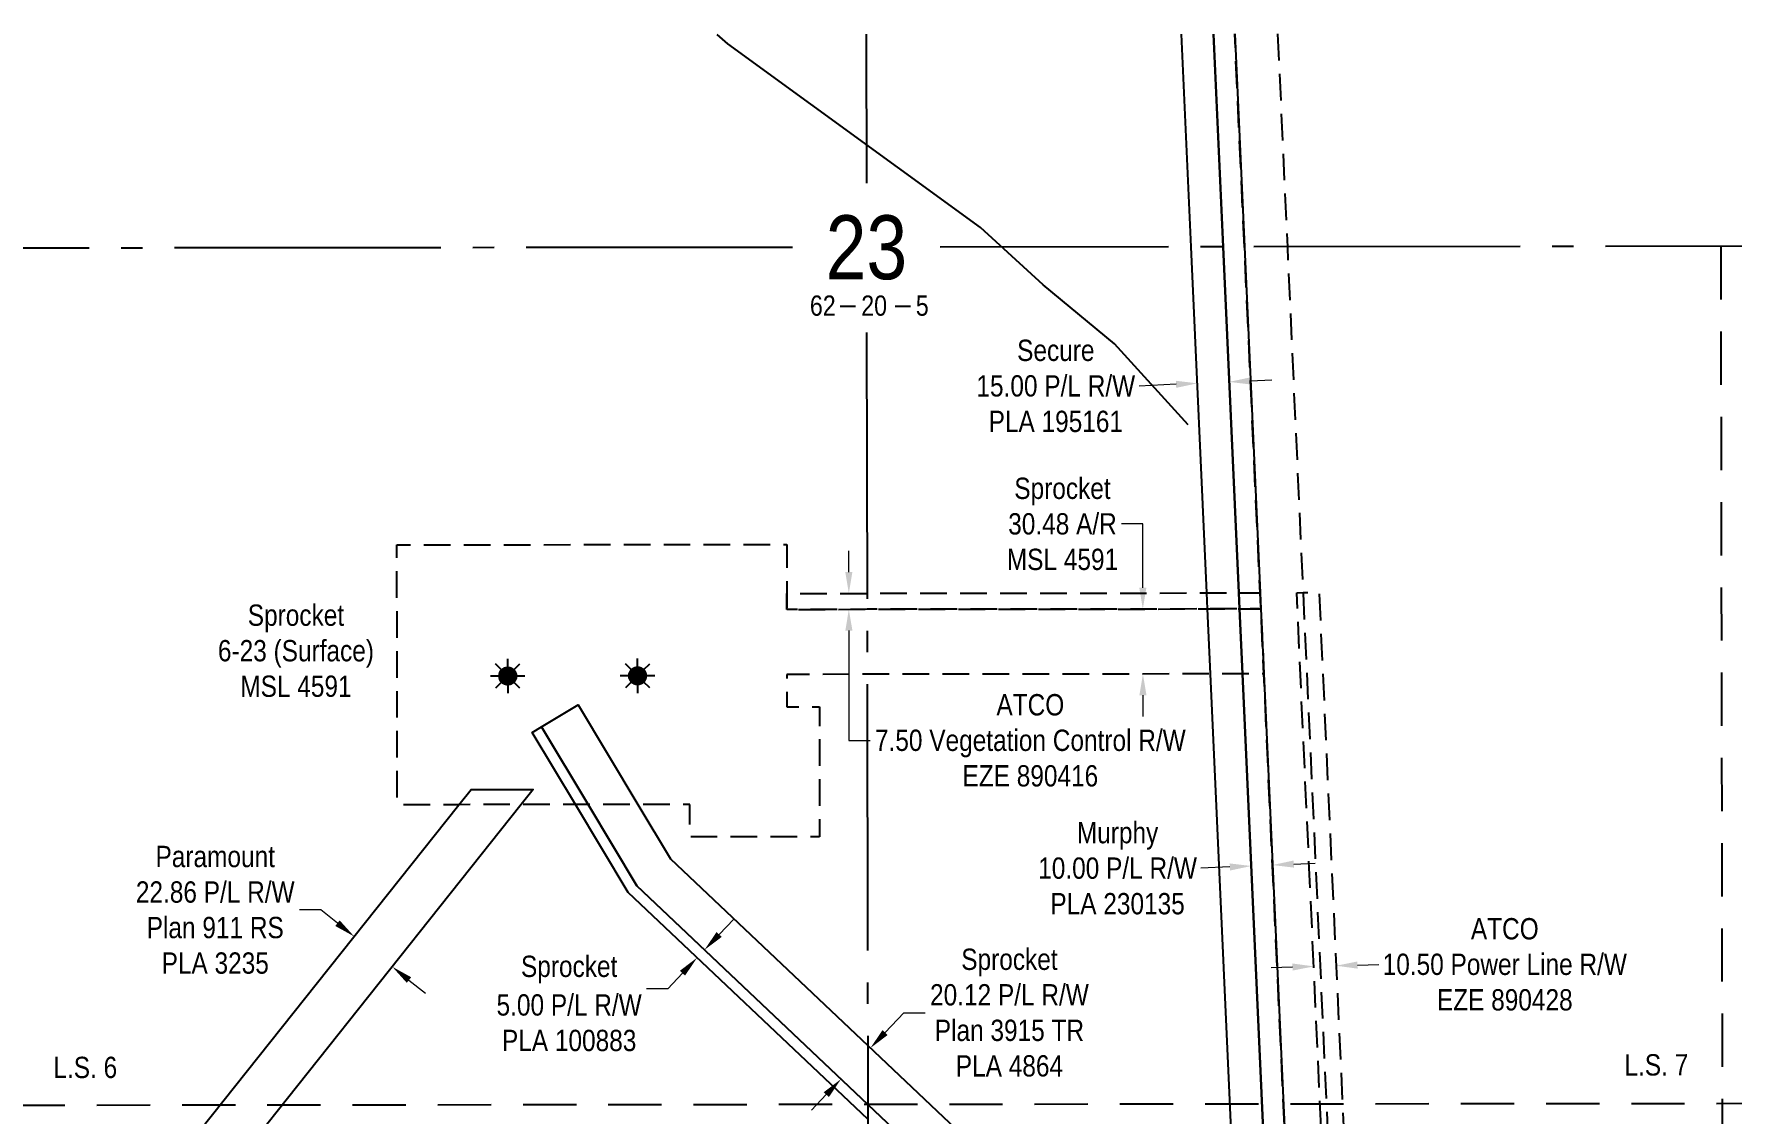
# Model space of a CAD drawing. Extents: x 506297 to 510567, y 6023715 to 6027460.
# Drawn here: x 506828 to 507624, y 6025141 to 6025648 of the extents above; entities that cross this region are included whole.
import ezdxf
from ezdxf.enums import TextEntityAlignment as Align

# ---------------------------------------------------------------- set-up
doc = ezdxf.new("R2010")
doc.units = 0
doc.header["$LTSCALE"] = 5
doc.header["$PDMODE"] = 34
doc.header["$PDSIZE"] = 0.05
for name, pattern in [('foc-ACCESSROAD', [3.75, 2.5, -1.25]), ('foc-FLOWLINE', [3.75, 2.5, -1.25]), ('foc-LSD', [8, 5, -3]), ('foc-QUARTERLINE', [33, 25, -3, 2, -3])]:
    doc.linetypes.add(name, pattern=pattern)
doc.layers.get('Defpoints').update_dxf_attribs({"color": 9})
for name, color, linetype in [('10', 1, 'Continuous'), ('9', 3, 'Continuous'), ('F-AR', 190, 'foc-ACCESSROAD'), ('F-EZE', 190, 'foc-FLOWLINE'), ('F-RW', 190, 'Continuous'), ('F-WS', 190, 'foc-ACCESSROAD'), ('F-WS-S', 190, 'Continuous'), ('L-QSEC', 8, 'foc-QUARTERLINE'), ('L-SECLBL', 7, 'Continuous'), ('L-SECQ', 8, 'foc-QUARTERLINE'), ('L-SECTION-LSD', 7, 'foc-LSD'), ('T-CREEK', 160, 'Continuous')]:
    doc.layers.add(name, color=color, linetype=linetype)
for name, color, linetype, lineweight in [('F-AR-T', 190, 'Continuous', 9), ('F-EZE-T', 190, 'Continuous', 9), ('F-RW-T', 190, 'Continuous', 9), ('F-WS-T', 190, 'Continuous', 9)]:
    doc.layers.add(name, color=color, linetype=linetype, lineweight=lineweight)
doc.styles.add('100L', font='ARIALN.TTF', dxfattribs={"height": 11})
doc.styles.add('80CG', font='ARIALN.TTF', dxfattribs={"height": 10})
doc.styles.add('80L', font='ARIALN.TTF', dxfattribs={"height": 10})
doc.styles.add('foc-LtypeFont', font='ARIALN.TTF', dxfattribs={"height": 7.35})
doc.styles.add('SIMPLEX', font='ARIALN.TTF')
doc.linetypes.add('foc-TOPO-flowdirection-NOLINE', pattern='A,0,[">",foc-LtypeFont,S=0.3,R=0,X=0,Y=-0.945],-20,[">",foc-LtypeFont,S=0.3,R=0,X=0,Y=-0.945],0', length=20)
doc.dimstyles.new('Compass 5 000', dxfattribs={"dimscale": 5, "dimtxt": 9, "dimasz": 2, "dimexe": 0.2, "dimexo": 0.0625, "dimgap": 0.5, "dimtad": 0, "dimtih": 1, "dimtoh": 1, "dimzin": 0, "dimdsep": 46, "dimtxsty": '80CG', "dimcen": 0.1, "dimse1": 1, "dimse2": 1, "dimclrd": 256, "dimclrt": 256, "dimaunit": 1, "dimadec": 4, "dimazin": 0, "dimtfac": 0.06, "dimtofl": 0, "dimtmove": 0, "dimatfit": 1, "dimfxl": 0.2, "dimtolj": 1, "dimtzin": 0, "dimlwd": -1, "dimarcsym": 0})

# ---------------------------------------------------------------- blocks, each defined once
blk = doc.blocks.new('L-SECLBL')
at = {"layer": '9', "color": 7}
for p, q in [((-5.08, -27.83), (-12.29, -27.83)), ((20.7, -27.83), (13.5, -27.83))]:
    blk.add_line(p, q, dxfattribs=at)
at = {"layer": '10', "color": 2, "style": 'SIMPLEX'}
blk.add_attdef('SEC', text='', height=30, dxfattribs=at).set_placement((0, 0), align=Align.MIDDLE)
at = {"layer": '10', "color": 5, "style": '80L'}
blk.add_attdef('TWP', text='', height=9.5, dxfattribs=at).set_placement((-14.43, -27.37), align=Align.MIDDLE_RIGHT)
blk.add_attdef('RGE', text='', height=9.5, dxfattribs=at).set_placement((3.62, -27.37), align=Align.MIDDLE_CENTER)
blk.add_attdef('MER', text='', height=9.5, dxfattribs=at).set_placement((23.17, -27.37), align=Align.MIDDLE_LEFT)
blk = doc.blocks.new('*D647')
at = {"layer": 'Defpoints', "color": 0, "transparency": 16777216}
for p in [(507210.23, 6025385.28), (507291.98, 6025385.37), (507291.98, 6025377.87)]:
    blk.add_point(p, dxfattribs=at)
at = {"layer": 'F-EZE-T', "transparency": 16777216}
for p, q in [((507210.22, 6025395.28), (507210.21, 6025405.28)), ((507210.25, 6025367.78), (507210.31, 6025316.27)), ((507210.31, 6025316.27), (507220.31, 6025316.27))]:
    blk.add_line(p, q, dxfattribs=at)
for points in [[(507211.89, 6025395.29), (507208.56, 6025395.28), (507210.23, 6025385.28)], [(507211.92, 6025367.78), (507208.59, 6025367.78), (507210.24, 6025377.78)]]:
    blk.add_solid(points, dxfattribs=at)
at = {"layer": 'F-EZE-T', "transparency": 16777216, "insert": (507295.4, 6025316.27), "char_height": 10, "attachment_point": 5, "style": '80CG'}
blk.add_mtext('\\A1;ATCO\\P7.50 Vegetation Control R/W\\PEZE 890416', dxfattribs=at)
blk = doc.blocks.new('*D648')
at = {"layer": 'Defpoints', "color": 0, "transparency": 16777216}
for p in [(507438.88, 6025210.57), (507439.81, 6024831.38), (507450.31, 6024831.69)]:
    blk.add_point(p, dxfattribs=at)
at = {"layer": 'F-EZE-T', "transparency": 16777216}
for p, q in [((507418.39, 6025209.95), (507408.39, 6025209.65)), ((507448.88, 6025210.87), (507458.87, 6025211.17))]:
    blk.add_line(p, q, dxfattribs=at)
for points in [[(507418.34, 6025211.62), (507418.44, 6025208.29), (507428.39, 6025210.25)], [(507448.83, 6025212.54), (507448.93, 6025209.2), (507438.88, 6025210.57)]]:
    blk.add_solid(points, dxfattribs=at)
at = {"layer": 'F-EZE-T', "transparency": 16777216, "insert": (507518.01, 6025211.17), "char_height": 10, "attachment_point": 5, "style": '80CG'}
blk.add_mtext('\\A1;ATCO\\P10.50 Power Line R/W\\PEZE 890428', dxfattribs=at)
blk = doc.blocks.new('*D663')
at = {"layer": 'Defpoints', "color": 0, "transparency": 16777216}
for p in [(507348.18, 6025377.93), (507349.7, 6025377.93), (507349.73, 6025347.44)]:
    blk.add_point(p, dxfattribs=at)
at = {"layer": 'F-AR-T', "transparency": 16777216}
for p, q in [((507348.14, 6025417.83), (507338.14, 6025417.83)), ((507348.17, 6025387.93), (507348.14, 6025417.83)), ((507348.23, 6025337.44), (507348.24, 6025327.44))]:
    blk.add_line(p, q, dxfattribs=at)
for points in [[(507349.84, 6025387.93), (507346.51, 6025387.92), (507348.18, 6025377.93)], [(507349.89, 6025337.44), (507346.56, 6025337.44), (507348.22, 6025347.44)]]:
    blk.add_solid(points, dxfattribs=at)
at = {"layer": 'F-AR-T', "transparency": 16777216, "insert": (507310.48, 6025417.83), "char_height": 10, "attachment_point": 5, "style": '80CG'}
blk.add_mtext('\\A1;Sprocket\\P30.48 A/R\\PMSL 4591', dxfattribs=at)
blk = doc.blocks.new('*D667')
at = {"layer": 'Defpoints', "color": 0, "transparency": 16777216}
for p in [(506975.11, 6025220.5), (506978.14, 6025224.3), (506993, 6025206.28)]:
    blk.add_point(p, dxfattribs=at)
at = {"layer": 'F-RW-T', "transparency": 16777216}
for p, q in [((506962.48, 6025236.75), (506952.48, 6025236.75)), ((506970.31, 6025230.53), (506962.48, 6025236.75)), ((507003.85, 6025203.86), (507011.68, 6025197.64))]:
    blk.add_line(p, q, dxfattribs=at)
for points in [[(506971.35, 6025231.83), (506969.27, 6025229.22), (506978.14, 6025224.3)], [(507004.89, 6025205.16), (507002.81, 6025202.55), (506996.02, 6025210.08)]]:
    blk.add_solid(points, dxfattribs=at)
at = {"layer": 'F-RW-T', "transparency": 16777216, "insert": (506912.95, 6025236.75), "char_height": 10, "attachment_point": 5, "style": '80CG'}
blk.add_mtext('\\A1;Paramount\\P22.86 P/L R/W\\PPlan 911 RS\\PPLA 3235', dxfattribs=at)
blk = doc.blocks.new('*D670')
at = {"layer": 'Defpoints', "color": 0, "transparency": 16777216}
for p in [(507220.36, 6025171.94), (507225.81, 6025166.77), (507211.99, 6025152.17)]:
    blk.add_point(p, dxfattribs=at)
at = {"layer": 'F-RW-T', "transparency": 16777216}
for p, q in [((507227.23, 6025179.2), (507236.06, 6025188.52)), ((507236.06, 6025188.52), (507246.06, 6025188.52)), ((507199.66, 6025150.07), (507192.79, 6025142.81))]:
    blk.add_line(p, q, dxfattribs=at)
for points in [[(507226.02, 6025180.34), (507228.44, 6025178.05), (507220.36, 6025171.94)], [(507198.45, 6025151.22), (507200.87, 6025148.93), (507206.54, 6025157.33)]]:
    blk.add_solid(points, dxfattribs=at)
at = {"layer": 'F-RW-T', "transparency": 16777216, "insert": (507285.59, 6025188.52), "char_height": 10, "attachment_point": 5, "style": '80CG'}
blk.add_mtext('\\A1;Sprocket\\P20.12 P/L R/W\\PPlan 3915 TR\\PPLA 4864', dxfattribs=at)
blk = doc.blocks.new('*D678')
at = {"layer": 'Defpoints', "color": 0, "transparency": 16777216}
for p in [(507139.05, 6025214.32), (507146.6, 6025214.08), (507143.15, 6025210.44)]:
    blk.add_point(p, dxfattribs=at)
at = {"layer": 'F-RW-T', "transparency": 16777216}
for p, q in [((507149.37, 6025225.23), (507156.24, 6025232.49)), ((507132.17, 6025207.06), (507125.3, 6025199.8)), ((507125.3, 6025199.8), (507115.3, 6025199.8))]:
    blk.add_line(p, q, dxfattribs=at)
for points in [[(507148.16, 6025226.37), (507150.58, 6025224.08), (507142.49, 6025217.96)], [(507130.96, 6025208.21), (507133.38, 6025205.92), (507139.05, 6025214.32)]]:
    blk.add_solid(points, dxfattribs=at)
at = {"layer": 'F-RW-T', "transparency": 16777216, "char_height": 10, "attachment_point": 5, "style": '80CG'}
for s, insert in [('\\A1;Sprocket', (507079.01, 6025208.78)), ('\\A1;5.00 P/L R/W\\PPLA 100883', (507079.01, 6025183.77))]:
    blk.add_mtext(s, dxfattribs=dict(at, insert=insert))
blk = doc.blocks.new('*D684')
at = {"layer": 'Defpoints', "color": 0, "transparency": 16777216}
for p in [(507372.88, 6025502.76), (507387.85, 6025503.44), (507373.74, 6025483.82)]:
    blk.add_point(p, dxfattribs=at)
at = {"layer": 'F-RW-T', "transparency": 16777216}
for p, q in [((507363.75, 6025483.36), (507346.43, 6025482.57)), ((507398.7, 6025484.95), (507408.69, 6025485.4))]:
    blk.add_line(p, q, dxfattribs=at)
for points in [[(507363.68, 6025485.03), (507363.83, 6025481.7), (507373.74, 6025483.82)], [(507398.62, 6025486.61), (507398.77, 6025483.29), (507388.71, 6025484.5)]]:
    blk.add_solid(points, dxfattribs=at)
at = {"layer": 'F-RW-T', "transparency": 16777216, "insert": (507307.35, 6025482.57), "char_height": 10, "attachment_point": 5, "style": '80CG'}
blk.add_mtext('\\A1;Secure\\P15.00 P/L R/W\\PPLA 195161', dxfattribs=at)
blk = doc.blocks.new('*D687')
at = {"layer": 'Defpoints', "color": 0, "transparency": 16777216}
for p in [(507398.68, 6025265.19), (507408.67, 6025265.65), (507399.04, 6025257.35)]:
    blk.add_point(p, dxfattribs=at)
at = {"layer": 'F-RW-T', "transparency": 16777216}
for p, q in [((507389.05, 6025256.9), (507375.42, 6025256.28)), ((507419.02, 6025258.26), (507429.01, 6025258.72))]:
    blk.add_line(p, q, dxfattribs=at)
for points in [[(507418.94, 6025259.93), (507419.09, 6025256.6), (507409.03, 6025257.81)], [(507388.97, 6025258.56), (507389.12, 6025255.23), (507399.04, 6025257.35)]]:
    blk.add_solid(points, dxfattribs=at)
at = {"layer": 'F-RW-T', "transparency": 16777216, "insert": (507336.33, 6025256.28), "char_height": 10, "attachment_point": 5, "style": '80CG'}
blk.add_mtext('\\A1;Murphy\\P10.00 P/L R/W\\PPLA 230135', dxfattribs=at)
blk = doc.blocks.new('GAS')
h = blk.add_hatch(color=255)
h.dxf.hatch_style = 1
edge = h.paths.add_edge_path()
edge.add_arc((0, 0), 0.9, 0, 360)
for p, q in [((0, 0.81), (0, 1.62)), ((-0.81, 0), (-1.62, 0)), ((-0.57, 0.57), (-1.14, 1.14)), ((0.57, 0.57), (1.14, 1.14)), ((1.62, 0), (0.81, 0)), ((-0.57, -0.57), (-1.14, -1.14)), ((0, -0.81), (0, -1.62)), ((1.14, -1.14), (0.57, -0.57))]:
    blk.add_line(p, q)
blk.add_circle((0, 0), 0.8)

msp = doc.modelspace()

# ---------------------------------------------------------------- linework, layer by layer
at = {"layer": 'F-AR', "flags": 128}
msp.add_lwpolyline([(507411.437, 6025647.757), (507415.985, 6025547.861), (507423.362, 6025385.621), (507441.905, 6024979.355), (507442.805, 6024959.251), (507443.275, 6024947.515), (507443.842, 6024928.763), (507449.422, 6024743.719), (507449.949, 6024726.24), (507446.941, 6024726.545), (507434.912, 6024727.814), (507431.338, 6024728.191), (507429.871, 6024728.346), (507429.4, 6024743.699), (507428.299, 6024779.559), (507423.156, 6024947.101), (507422.654, 6024959.243), (507421.717, 6024981.319), (507421.324, 6024987.374), (507404.951, 6025347.5), (507403.565, 6025377.985), (507403.224, 6025385.486), (507395.841, 6025547.841), (507391.299, 6025647.738)], dxfattribs=at)
at = {"layer": 'F-EZE', "flags": 128}
for points in [[(507403.224, 6025385.486), (507403.565, 6025377.985), (507393.553, 6025377.974), (507378.555, 6025377.958), (507218.77, 6025377.791), (507181.156, 6025377.752), (507181.145, 6025385.253), (507218.758, 6025385.292), (507378.214, 6025385.46), (507393.212, 6025385.476), (507403.224, 6025385.486)], [(507449.454, 6024979.342), (507450.334, 6024959.251), (507442.807, 6024959.251), (507439.823, 6024959.25), (507438.943, 6024979.34), (507420.374, 6025385.485), (507423.362, 6025385.621), (507430.866, 6025385.962), (507449.454, 6024979.342)]]:
    msp.add_lwpolyline(points, close=True, dxfattribs=at)
at = {"layer": 'F-RW'}
for points in [[(507395.459, 6025006.175), (507379.94, 6025347.474), (507378.555, 6025377.958), (507378.213, 6025385.46), (507370.832, 6025547.816), (507366.289, 6025647.714)], [(507381.287, 6025647.728), (507385.83, 6025547.831), (507393.211, 6025385.475), (507393.552, 6025377.974), (507394.938, 6025347.489), (507410.63, 6025002.37)], [(507410.63, 6025002.37), (507394.938, 6025347.489), (507393.552, 6025377.974), (507393.211, 6025385.475), (507385.83, 6025547.831), (507381.287, 6025647.728)], [(507391.299, 6025647.738), (507395.841, 6025547.841), (507403.223, 6025385.486), (507403.564, 6025377.985), (507404.95, 6025347.5), (507421.324, 6024987.374)], [(507391.833, 6024981.921), (507219.14, 6025145.405), (507110.731, 6025248.032), (507087.861, 6025286.195), (507065.994, 6025322.683), (507083.242, 6025333.018), (507111.287, 6025286.219), (507126.559, 6025260.736), (507219.096, 6025173.131), (507395.867, 6025005.788)], [(507219.151, 6025138.496), (507106.696, 6025244.945), (507081.927, 6025286.188), (507061.595, 6025320.047), (507065.994, 6025322.683), (507087.861, 6025286.195), (507110.731, 6025248.032), (507219.14, 6025145.405), (507391.833, 6024981.921)], [(506839.317, 6025049.708), (507027.298, 6025286.131), (507032.963, 6025293.256), (507062.16, 6025293.267), (507056.511, 6025286.162), (506856.576, 6025034.701)]]:
    msp.add_lwpolyline(points, dxfattribs=at)
at = {"layer": 'F-WS', "flags": 128}
msp.add_lwpolyline([(507403.565, 6025377.985), (507404.951, 6025347.5), (507394.939, 6025347.489), (507379.941, 6025347.474), (507218.818, 6025347.304), (507181.199, 6025347.264), (507181.22, 6025332.022), (507196.464, 6025332.038), (507196.55, 6025271.065), (507135.577, 6025271.001), (507135.556, 6025286.244), (507111.287, 6025286.219), (507087.862, 6025286.194), (507081.928, 6025286.188), (507056.51, 6025286.161), (507027.298, 6025286.131), (506998.366, 6025286.101), (506998.192, 6025408.047), (507181.112, 6025408.238), (507181.145, 6025385.253), (507181.156, 6025377.752), (507218.77, 6025377.791), (507378.555, 6025377.959), (507393.553, 6025377.974), (507403.565, 6025377.985)], close=True, dxfattribs=at)
at = {"layer": 'L-QSEC'}
for p, q in [((507183.853, 6025547.631), (506416.82, 6025546.827)), ((508020.188, 6025548.508), (507253.135, 6025547.704))]:
    msp.add_line(p, q, dxfattribs=at)
at = {"layer": 'L-SECQ'}
for p, q in [((507218.34, 6025647.574), (507218.452, 6025577.667)), ((507218.563, 6025507.667), (507219.78, 6024743.493))]:
    msp.add_line(p, q, dxfattribs=at)
at = {"layer": 'L-SECTION-LSD'}
for p, q in [((507619.344, 6025548.088), (507620.693, 6024743.913)), ((506417.391, 6025144.743), (508020.897, 6025146.421))]:
    msp.add_line(p, q, dxfattribs=at)
at = {"layer": 'T-CREEK', "flags": 128}
msp.add_lwpolyline([(507369.526, 6025464.347), (507334.959, 6025502.341), (507301.454, 6025530.099), (507272.068, 6025556.976), (507153.44, 6025643.119), (507148.459, 6025647.508)], dxfattribs=at)
at = {"layer": 'T-CREEK', "linetype": 'foc-TOPO-flowdirection-NOLINE', "flags": 128}
msp.add_lwpolyline([(507369.526, 6025464.347), (507334.959, 6025502.341), (507301.454, 6025530.099), (507272.068, 6025556.976), (507153.44, 6025643.119), (507148.459, 6025647.508)], dxfattribs=at)

# ---------------------------------------------------------------- block references
at = {"layer": 'F-WS-S', "xscale": 4.997325200000118, "yscale": 4.997325200000118, "zscale": 10.00000000000019}
for p in [(507111.103, 6025346.573), (507050.172, 6025346.479)]:
    msp.add_blockref('GAS', p, dxfattribs=at)
at = {"layer": 'L-SECLBL'}
msp.add_blockref('L-SECLBL', (507218.499, 6025547.667), dxfattribs=at).add_auto_attribs({'SEC': '23', 'TWP': '62', 'RGE': '20', 'MER': '5'})

# ---------------------------------------------------------------- texts
at = {"layer": 'F-WS-T', "insert": (506950.82, 6025336.574), "char_height": 10, "attachment_point": 8, "style": '80L'}
msp.add_mtext('Sprocket\\P6-23 (Surface)\\PMSL 4591', dxfattribs=at)
at = {"layer": 'L-SECTION-LSD', "insert": (507571.854, 6025169.038), "char_height": 10, "attachment_point": 1, "rotation": 0.059956, "style": '100L', "bg_fill": 3, "box_fill_scale": 1.5, "bg_fill_color": 256, "bg_fill_transparency": 0}
msp.add_mtext_dynamic_manual_height_columns('\\pi2.2993;L.S. 7', width=30.88047, gutter_width=55, heights=[0], dxfattribs=at)

# ---------------------------------------------------------------- dimensions: what is measured, and where the dimension line sits
at = {"layer": 'F-AR-T'}
dim = msp.add_linear_dim(base=(507348.183, 6025377.926), p1=(507349.732, 6025347.442), p2=(507349.7, 6025377.928), angle=90.059937, text='Sprocket\\X30.48 A/R\\PMSL 4591', dimstyle='Compass 5 000', dxfattribs=at)
dim.commit()
dim.dimension.update_dxf_attribs({"geometry": '*D663', "text_midpoint": (507310.478, 6025417.829), "dimtype": 161})
at = {"layer": 'F-EZE-T'}
dim = msp.add_linear_dim(base=(507210.234, 6025385.284), p1=(507291.984, 6025377.868), p2=(507291.976, 6025385.369), angle=90.060086, text='ATCO\\P7.50 Vegetation Control R/W\\PEZE 890416', dimstyle='Compass 5 000', dxfattribs=at)
dim.commit()
dim.dimension.update_dxf_attribs({"geometry": '*D647', "text_midpoint": (507295.401, 6025316.274), "dimtype": 161})
at = {"layer": 'F-RW-T'}
for base, p1, p2, angle, text, picture, middle in [((507373.741, 6025483.815), (507387.848, 6025503.444), (507372.88, 6025502.763), 182.60316, 'Secure\\X15.00 P/L R/W\\PPLA 195161', '*D684', (507307.348, 6025482.574)), ((507399.037, 6025257.354), (507408.672, 6025265.649), (507398.68, 6025265.195), 182.603361, 'Murphy\\X10.00 P/L R/W\\PPLA 230135', '*D687', (507336.334, 6025256.28)), ((507220.359, 6025171.935), (507211.993, 6025152.17), (507225.815, 6025166.771), 46.569379, 'Sprocket\\X20.12 P/L R/W\\PPlan 3915 TR\\PPLA 4864', '*D670', (507285.595, 6025188.519))]:
    dim = msp.add_linear_dim(base=base, p1=p1, p2=p2, angle=angle, text=text, dimstyle='Compass 5 000', dxfattribs=at)
    dim.commit()
    dim.dimension.update_dxf_attribs({"geometry": picture, "text_midpoint": middle, "dimtype": 161})
dim = msp.add_aligned_dim(p1=(507146.599, 6025214.077), p2=(507143.152, 6025210.436), distance=-5.655, text='Sprocket\\X5.00 P/L R/W\\PPLA 100883', dimstyle='Compass 5 000', dxfattribs=at)
dim.commit()
dim.dimension.update_dxf_attribs({"geometry": '*D678', "text_midpoint": (507079.014, 6025199.799)})

# ---------------------------------------------------------------- next in the draw order: texts
at = {"layer": 'L-SECTION-LSD', "insert": (506837.005, 6025167.836), "char_height": 10, "attachment_point": 1, "rotation": 0.059956, "style": '100L', "bg_fill": 3, "box_fill_scale": 1.5, "bg_fill_color": 256, "bg_fill_transparency": 0}
msp.add_mtext_dynamic_manual_height_columns('L.S. 6', width=30.48313, gutter_width=55, heights=[0], dxfattribs=at)

# ---------------------------------------------------------------- next in the draw order: dimensions: what is measured, and where the dimension line sits
at = {"layer": 'F-EZE-T'}
dim = msp.add_linear_dim(base=(507438.884, 6025210.569), p1=(507439.811, 6024831.377), p2=(507450.309, 6024831.694), angle=1.727333, text='ATCO\\P10.50 Power Line R/W\\PEZE 890428', dimstyle='Compass 5 000', dxfattribs=at)
dim.commit()
dim.dimension.update_dxf_attribs({"geometry": '*D648', "text_midpoint": (507518.012, 6025211.172), "dimtype": 161})

# ---------------------------------------------------------------- next in the draw order: linework, layer by layer
at = {"layer": 'F-RW'}
msp.add_lwpolyline([(506839.317, 6025049.708), (507027.298, 6025286.131), (507032.963, 6025293.256), (507062.16, 6025293.267), (507056.511, 6025286.162), (506856.576, 6025034.701)], dxfattribs=at)

# ---------------------------------------------------------------- next in the draw order: dimensions: what is measured, and where the dimension line sits
at = {"layer": 'F-RW-T'}
dim = msp.add_aligned_dim(p1=(506992.997, 6025206.279), p2=(506975.113, 6025220.499), distance=-4.859, text='Paramount\\P22.86 P/L R/W\\PPlan 911 RS\\PPLA 3235', dimstyle='Compass 5 000', dxfattribs=at)
dim.commit()
dim.dimension.update_dxf_attribs({"geometry": '*D667', "text_midpoint": (506912.947, 6025236.749)})

doc.saveas('drawing.dxf')
